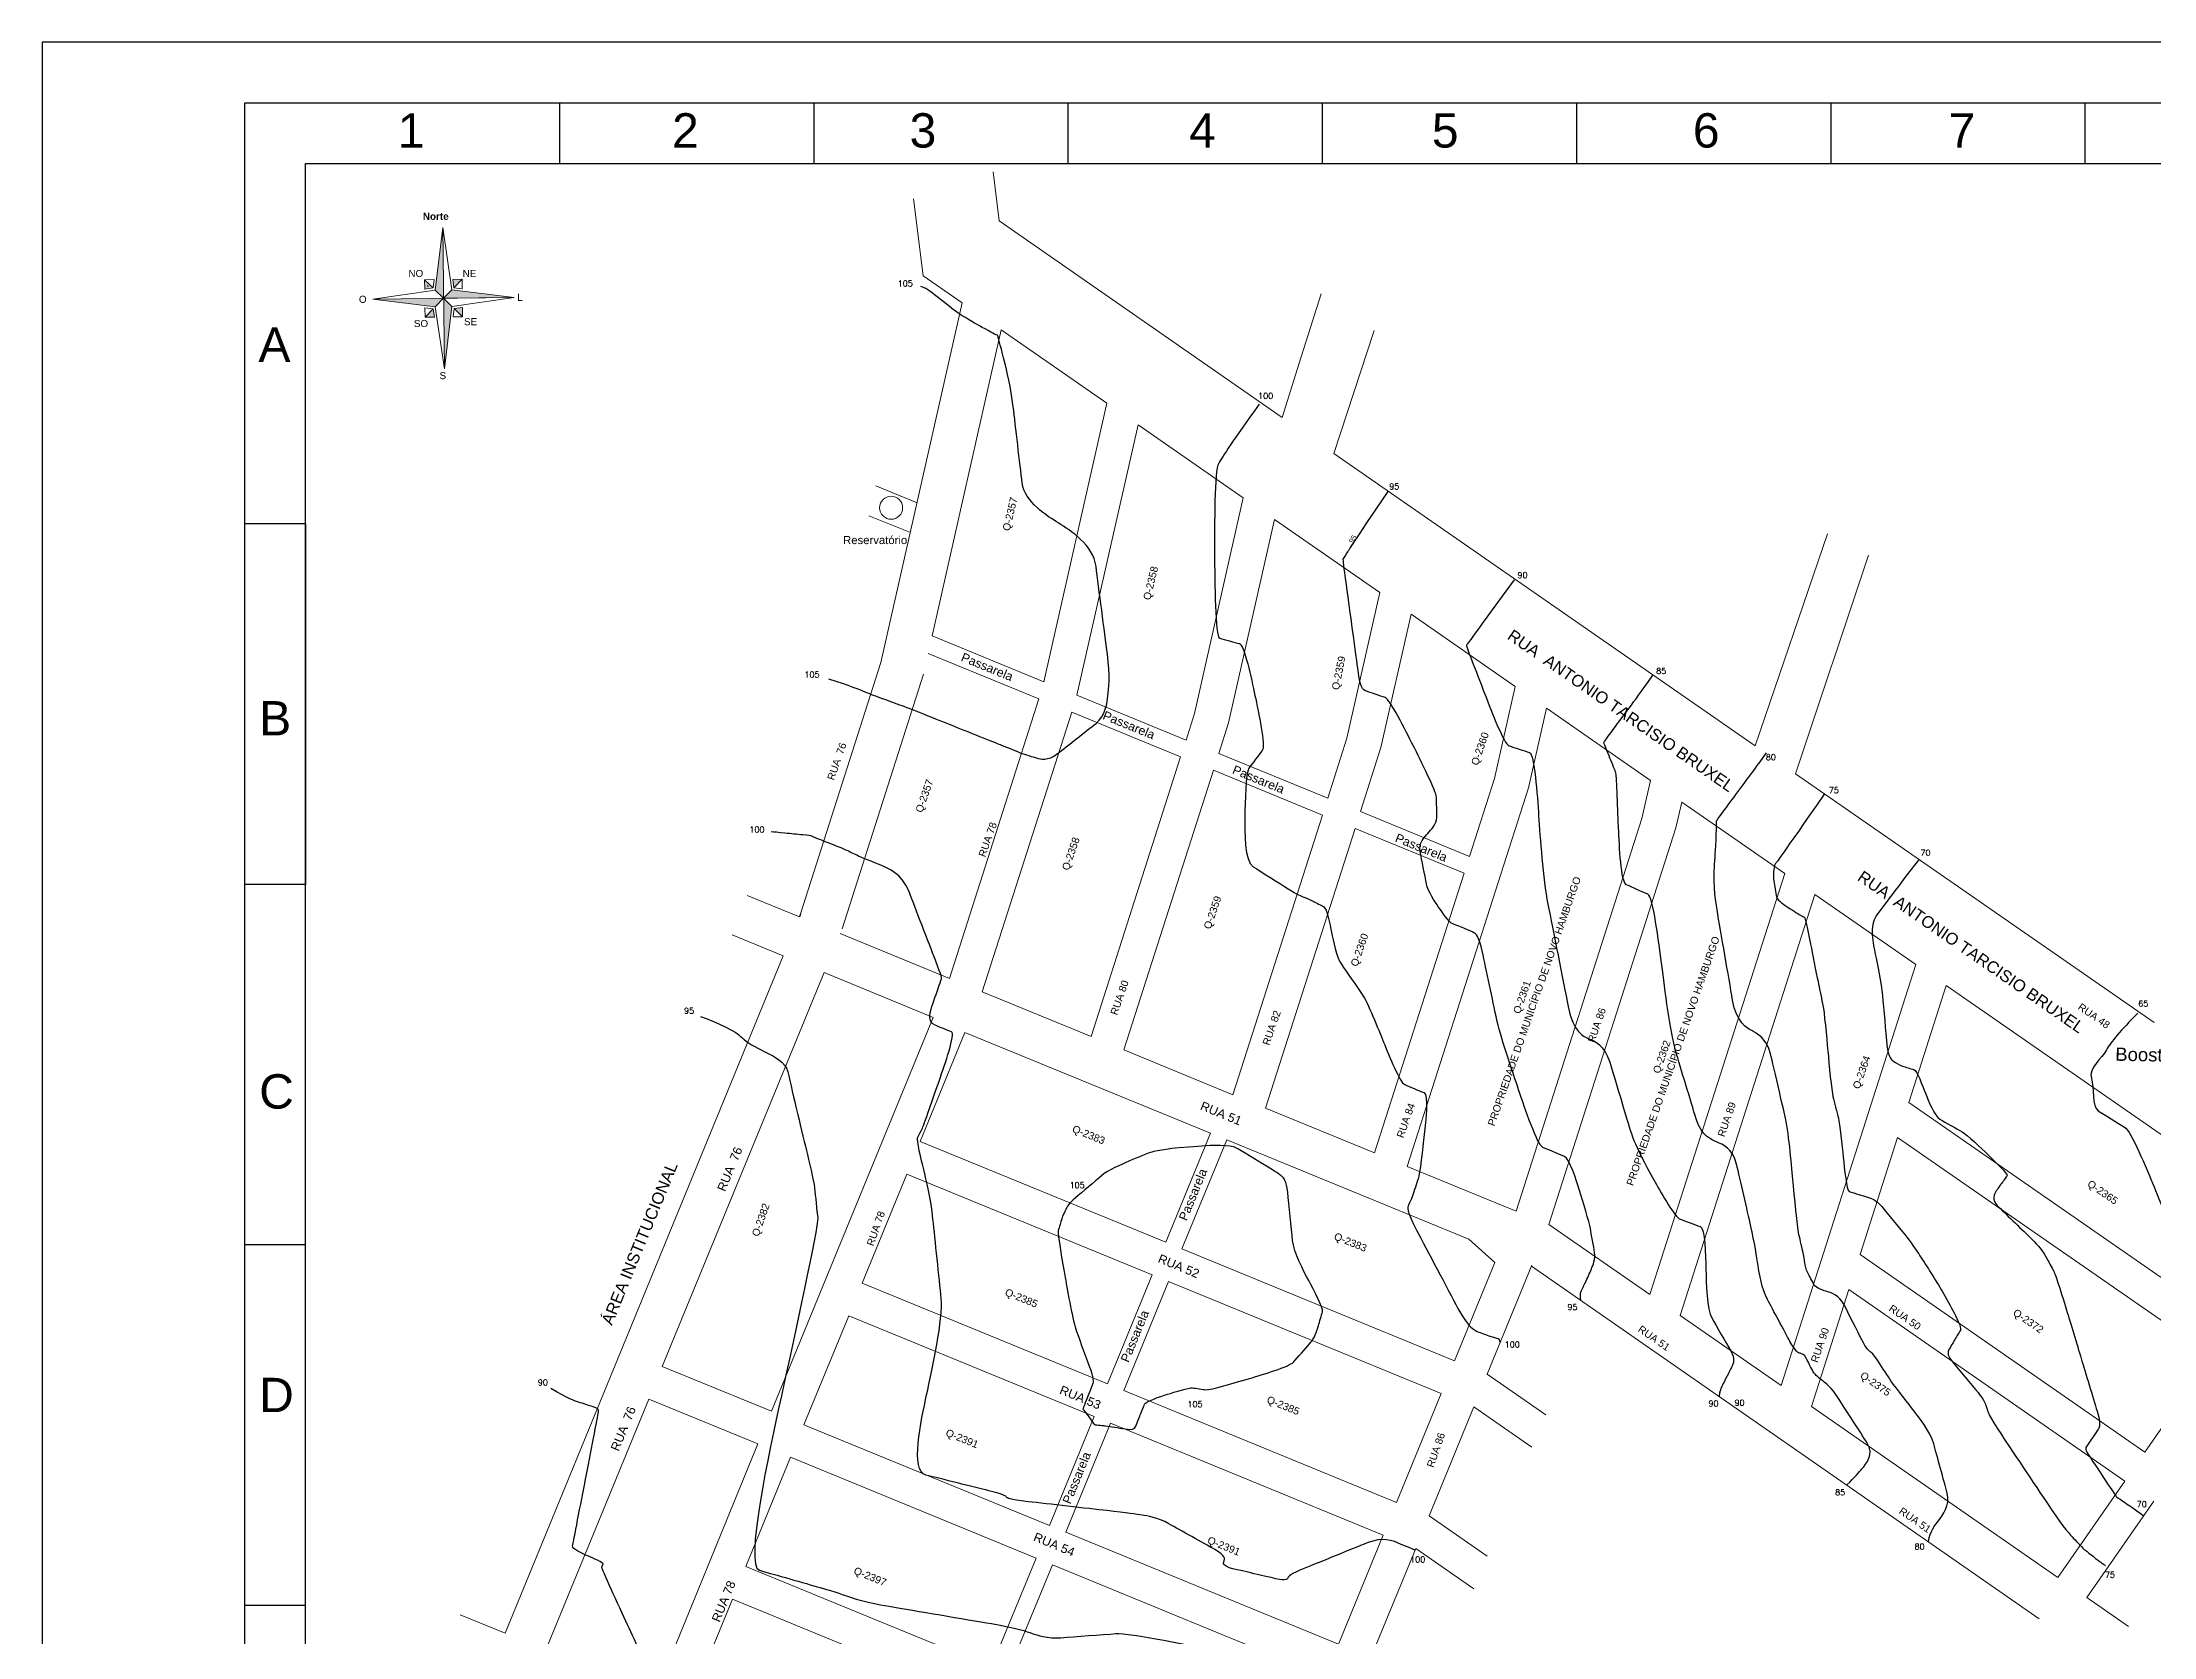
# Model space of a CAD drawing. Header units: millimetres. Extents: x 100 to 940, y 100 to 694.
# Drawn here: x 100 to 621, y 300 to 694 of the extents above; entities that cross this region are included whole.
import ezdxf

# ---------------------------------------------------------------- set-up
doc = ezdxf.new("R2010")
doc.units = ezdxf.units.MM
for name, color, linetype, lineweight in [('Booster', 4, 'Continuous', 9), ('cota_curva', 7, 'Continuous', 9), ('N_QUADRA', 7, 'Continuous', 9), ('NOME-RUAS', 7, 'Continuous', 5), ('QUADRAS', 7, 'Continuous', 5), ('rosa dos ventos', 7, 'Continuous', 18)]:
    doc.layers.add(name, color=color, linetype=linetype, lineweight=lineweight)
doc.layers.add('Curvas_Mestras', color=32, linetype='Continuous')
doc.styles.add('1mm', font='romans.shx', dxfattribs={"height": 1})
doc.styles.add('Annotative', font='Arial.ttf')
doc.styles.add('Notes', font='Arial.ttf', dxfattribs={"height": 3})
doc.styles.add('REGUA60', font='CITYB___.TTF', dxfattribs={"width": 1.4})
doc.styles.get("Standard").update_dxf_attribs({"font": 'Arial.ttf'})

# ---------------------------------------------------------------- blocks, each defined once
blk = doc.blocks.new('ROSADOSVENTOS')
at = {"layer": 'rosa dos ventos'}
h = blk.add_hatch(color=256, dxfattribs=at)
h.paths.add_polyline_path([(3.349, 0.392), (3, 0.035), (6, 0.069)])
h.paths.add_polyline_path([(2.642, 0.384), (3, 0.035), (2.965, 3.034)])
h.paths.add_polyline_path([(0, 0), (2.65, -0.323), (3, 0.035)])
h.paths.add_polyline_path([(3.034, -2.965), (3.357, -0.315), (3, 0.035)])
h.paths.add_polyline_path([(3.805, -0.752), (3.8, -0.352), (3.447, -0.403)], flags=17)
h.paths.add_polyline_path([(3.386, 0.835), (3.437, 0.482), (3.787, 0.84)], flags=17)
h.paths.add_polyline_path([(2.195, 0.821), (2.199, 0.421), (2.552, 0.472)], flags=17)
h.paths.add_polyline_path([(2.562, -0.413), (2.213, -0.771), (2.614, -0.766)], flags=17)
for p, q in [((2.965, 3.034), (2.642, 0.384)), ((3.349, 0.392), (2.965, 3.034)), ((3.034, -2.965), (2.965, 3.034)), ((2.642, 0.384), (0, 0)), ((6, 0.069), (0, 0)), ((0, 0), (2.65, -0.323)), ((2.195, 0.821), (2.595, 0.826)), ((2.195, 0.821), (2.199, 0.421)), ((2.195, 0.821), (2.552, 0.472)), ((2.552, 0.472), (2.199, 0.421)), ((2.595, 0.826), (2.552, 0.472)), ((2.642, 0.384), (3, 0.035)), ((2.65, -0.323), (3, 0.035)), ((3, 0.035), (3.349, 0.392)), ((3, 0.035), (3.357, -0.315)), ((3, 0.035), (3.034, -2.965)), ((6, 0.069), (3.349, 0.392)), ((3.357, -0.315), (6, 0.069)), ((3.787, 0.84), (3.386, 0.835)), ((3.437, 0.482), (3.386, 0.835)), ((3.437, 0.482), (3.787, 0.84)), ((3.791, 0.439), (3.437, 0.482)), ((3.507, 0.704), (3.508, 0.676)), ((3.526, 0.704), (3.507, 0.704)), ((3.532, 0.722), (3.509, 0.722)), ((3.525, 0.73), (3.526, 0.704)), ((3.787, 0.84), (3.791, 0.439)), ((2.213, -0.771), (2.208, -0.37)), ((2.208, -0.37), (2.562, -0.413)), ((2.213, -0.771), (2.562, -0.413)), ((2.213, -0.771), (2.614, -0.766)), ((2.562, -0.413), (2.614, -0.766)), ((2.65, -0.323), (3.034, -2.965)), ((3.034, -2.965), (3.357, -0.315)), ((3.404, -0.757), (3.447, -0.403)), ((3.805, -0.752), (3.404, -0.757)), ((3.447, -0.403), (3.8, -0.352)), ((3.447, -0.403), (3.805, -0.752)), ((3.805, -0.752), (3.8, -0.352))]:
    blk.add_line(p, q, dxfattribs=at)
at = {"layer": 'rosa dos ventos', "color": 7, "char_height": 0.3, "width": 7.316, "attachment_point": 1, "rotation": 270, "style": 'REGUA60'}
for s, insert in [('\\fArial|b0|i0|c0|p34;O', (3.105, 3.627)), ('\\fArial|b0|i0|c0|p34;SO', (2.078, 1.295)), ('\\fArial|b0|i0|c0|p34;NO', (4.203, 1.525)), ('\\fArial|b0|i0|c0|p34;S', (-0.134, 0.205)), ('\\fArial|b0|i0|c0|p34;SE', (2.155, -0.833)), ('\\fArial|b0|i0|c0|p34;NE', (4.203, -0.776)), ('\\fArial|b0|i0|c0|p34;L', (3.189, -3.095))]:
    blk.add_mtext(s, dxfattribs=dict(at, insert=insert))
at = {"layer": 'rosa dos ventos', "insert": (6.628, 0.913), "char_height": 0.3, "width": 7.316, "attachment_point": 1, "rotation": 270, "style": 'REGUA60'}
blk.add_mtext('\\fArial|b1|i0|c0|p34;Norte', dxfattribs=at)

msp = doc.modelspace()

# ---------------------------------------------------------------- linework, layer by layer
for p, q in [((227.78, 664), (227.78, 679)), ((290.56, 664), (290.56, 679)), ((353.33, 664), (353.33, 679)), ((416.11, 664), (416.11, 679)), ((478.89, 664), (478.89, 679)), ((541.67, 664), (541.67, 679)), ((604.44, 664), (604.44, 679)), ((165, 575), (150, 575)), ((165, 575), (165, 486)), ((165, 486), (150, 486)), ((165, 397), (150, 397)), ((165, 308), (150, 308))]:
    msp.add_line(p, q)
for points in [[(100, 100), (940, 100), (940, 693.94), (100, 693.94)], [(150, 679), (925, 679), (925, 115), (150, 115)], [(165, 664), (730, 664), (730, 130), (165, 130)]]:
    msp.add_lwpolyline(points, close=True)
at = {"layer": 'Booster'}
msp.add_circle((309.6, 579), 2.84, dxfattribs=at)
at = {"layer": 'Curvas_Mestras'}
msp.add_line((287.24, 478.78), (286.93, 478.02), dxfattribs=at)
for points, knots in [([(294.14, 536.78), (299.2, 535.18), (301.94, 534.05), (304.68, 532.92), (305.37, 532.66), (306.07, 532.4), (306.76, 532.15), (309.15, 531.29), (311.54, 530.42), (313.92, 529.56), (321.04, 526.71), (328.17, 523.87), (335.29, 521.02), (337.76, 520.03), (340.24, 519.03), (342.72, 518.04), (344.58, 517.5), (346.43, 516.96), (348.29, 516.42), (353.05, 520.16), (357.81, 523.9), (362.57, 527.64), (362.94, 530.92), (363.32, 534.2), (363.69, 537.47), (362.28, 548.28), (360.88, 559.1), (359.48, 569.91), (353.82, 573.41), (348.16, 576.92), (342.5, 580.42), (341.4, 589.83), (340.29, 599.24), (339.19, 608.65), (338.11, 612.97), (337.04, 617.28), (335.96, 621.6), (335.69, 621.67), (335.41, 621.75), (335.14, 621.83), (332.25, 623.46), (329.37, 625.09), (326.48, 626.72), (323.78, 628.85), (321.08, 630.97), (318.37, 633.1), (318.15, 633.17), (317.94, 633.23), (317.76, 633.29), (316.93, 633.66)], [0, 0, 0, 0, 1, 1, 2, 2, 3, 3, 4, 4, 5, 5, 6, 6, 7, 7, 8, 8, 9, 9, 10, 10, 11, 11, 12, 12, 13, 13, 14, 14, 15, 15, 16, 16, 17, 17, 18, 18, 19, 19, 20, 20, 21, 21, 22, 22, 23, 23, 23.850889, 23.850889, 23.850889, 23.850889]), ([(400.49, 604.62), (393.78, 595.36), (391.58, 591.8), (389.37, 588.24), (389.43, 574.53), (389.49, 560.83), (389.55, 547.13), (391.96, 546.46), (394.38, 545.79), (396.79, 545.12), (398.55, 536.82), (400.31, 528.52), (402.07, 520.22), (400.41, 518), (398.75, 515.79), (397.08, 513.57), (396.99, 506.3), (396.9, 499.03), (396.8, 491.76), (401.15, 489.02), (405.49, 486.27), (409.83, 483.53), (410.93, 483.09), (412.03, 482.66), (413.13, 482.22), (414.46, 481.52), (415.79, 480.82), (417.13, 480.12), (417.92, 476.13), (418.72, 472.13), (419.51, 468.14), (422.07, 464.42), (424.63, 460.69), (427.19, 456.97), (429.86, 450.34), (432.53, 443.71), (435.21, 437.08), (437.58, 436.09), (439.95, 435.11), (442.32, 434.12), (441.58, 427.55), (440.84, 420.97), (440.1, 414.4), (439.38, 412.3), (438.67, 410.2), (437.95, 408.1), (437.55, 407.24), (437.14, 406.38), (436.74, 405.52), (441.86, 395.84), (446.99, 386.16), (452.12, 376.48), (453.82, 375.83), (455.52, 375.17), (457.22, 374.52), (458.11, 374.26), (459, 374), (459.63, 373.83), (459.8, 373.42), (459.97, 372.88)], [0, 0, 0, 0, 1, 1, 2, 2, 3, 3, 4, 4, 5, 5, 6, 6, 7, 7, 8, 8, 9, 9, 10, 10, 11, 11, 12, 12, 13, 13, 14, 14, 15, 15, 16, 16, 17, 17, 18, 18, 19, 19, 20, 20, 21, 21, 22, 22, 23, 23, 24, 24, 25, 25, 26, 26, 27, 27, 28, 28, 28.396605, 28.396605, 28.396605, 28.396605]), ([(479.88, 383.35), (479.76, 384.3), (479.72, 385.06), (480.16, 385.95), (480.79, 387.23), (481.42, 388.5), (482.13, 390.21), (482.85, 391.93), (483.56, 393.64), (483.03, 396.62), (482.5, 399.6), (481.97, 402.58), (480.36, 407.81), (478.75, 413.04), (477.15, 418.28), (474.48, 419.4), (471.82, 420.52), (469.16, 421.64), (466.07, 430.74), (462.98, 439.84), (459.9, 448.94), (458.18, 457.09), (456.46, 465.24), (454.75, 473.39), (453.87, 473.85), (453, 474.3), (452.13, 474.76), (450.54, 475.4), (448.94, 476.03), (447.35, 476.66), (445.62, 479.17), (443.89, 481.68), (442.17, 484.2), (441.37, 488.17), (440.58, 492.14), (439.79, 496.12), (441.32, 497.79), (442.85, 499.45), (444.37, 501.12), (444.32, 503.71), (444.26, 506.29), (444.21, 508.87), (440.39, 516.48), (436.57, 524.1), (432.75, 531.71), (430.34, 532.55), (427.92, 533.39), (425.51, 534.22), (425.29, 535.82), (424.06, 544.89), (422.62, 555.55), (421.39, 564.62), (421.18, 566.22), (421.3, 566.41), (421.98, 567.51), (422.78, 568.81), (423.46, 569.91), (432.32, 583.02)], [38.603878, 38.603878, 38.603878, 38.603878, 39, 39, 40, 40, 41, 41, 42, 42, 43, 43, 44, 44, 45, 45, 46, 46, 47, 47, 48, 48, 49, 49, 50, 50, 51, 51, 52, 52, 53, 53, 54, 54, 55, 55, 56, 56, 57, 57, 58, 58, 59, 59, 60, 60, 61, 61, 62, 62, 63, 63, 64, 64, 65, 65, 66, 66, 66, 66]), ([(463.44, 561.23), (451.8, 545.28), (451.68, 545.12), (451.56, 544.96), (454.69, 536.84), (457.82, 528.72), (460.94, 520.6), (463.44, 519.8), (465.94, 519.01), (468.45, 518.22), (469.13, 507.98), (469.81, 497.74), (470.5, 487.5), (473, 474.84), (475.5, 462.18), (478.01, 449.52), (480.59, 448.45), (483.18, 447.38), (485.76, 446.31), (488.3, 437.91), (490.83, 429.52), (493.37, 421.12), (496.62, 415.35), (499.88, 409.58), (503.14, 403.81), (505.61, 402.91), (508.08, 402.01), (510.55, 401.12), (510.7, 394.41), (510.86, 387.7), (511.01, 381), (513.37, 376.94), (515.73, 372.89), (518.1, 368.84), (517.5, 367.63), (516.9, 366.42), (516.3, 365.21), (515.59, 363.84), (514.88, 362.47), (514.38, 361.5), (514.2, 360.66), (514.03, 359.65)], [0, 0, 0, 0, 1, 1, 2, 2, 3, 3, 4, 4, 5, 5, 6, 6, 7, 7, 8, 8, 9, 9, 10, 10, 11, 11, 12, 12, 13, 13, 14, 14, 15, 15, 16, 16, 17, 17, 18, 18, 19, 19, 19.419883, 19.419883, 19.419883, 19.419883]), ([(545.58, 337.77), (547.53, 339.65), (548.63, 340.95), (550.33, 342.94), (552.38, 345.34), (548.83, 350.85), (545.27, 356.36), (541.72, 361.86), (540.36, 362.86), (539.01, 363.86), (537.66, 364.86), (536.81, 366.55), (535.95, 368.23), (535.1, 369.92), (534.37, 370.14), (533.63, 370.37), (532.9, 370.59), (530.12, 375.77), (527.34, 380.96), (524.56, 386.14), (523.96, 390), (523.35, 393.86), (522.74, 397.73), (520.98, 405.42), (519.22, 413.12), (517.46, 420.81), (514.84, 421.86), (512.21, 422.91), (509.59, 423.96), (507.07, 432.34), (504.55, 440.72), (502.04, 449.1), (500.59, 460.41), (499.15, 471.72), (497.71, 483.02), (495.07, 484.19), (492.43, 485.36), (489.79, 486.53), (489.4, 495.47), (489.01, 504.42), (488.62, 513.36), (488.47, 513.75), (487.59, 515.93), (486.55, 518.5), (485.67, 520.68), (485.52, 521.07), (486, 521.72), (488.72, 525.39), (491.92, 529.7), (494.64, 533.37), (497.68, 537.64)], [43.347007, 43.347007, 43.347007, 43.347007, 44, 44, 45, 45, 46, 46, 47, 47, 48, 48, 49, 49, 50, 50, 51, 51, 52, 52, 53, 53, 54, 54, 55, 55, 56, 56, 57, 57, 58, 58, 59, 59, 60, 60, 61, 61, 62, 62, 63, 63, 64, 64, 65, 65, 66, 66, 67, 68, 68, 68, 68]), ([(565.73, 323.79), (566.06, 326.21), (567.4, 327.92), (569.17, 330.16), (571.18, 332.71), (569.51, 338.77), (567.85, 344.83), (566.18, 350.89), (563.1, 354.82), (560.01, 358.74), (556.93, 362.67), (555.35, 365.11), (553.77, 367.56), (552.19, 370.01), (551.58, 370.45), (550.98, 370.9), (550.38, 371.34), (548.15, 375.75), (545.92, 380.15), (543.69, 384.56), (541.78, 385.14), (539.86, 385.72), (537.94, 386.31), (537.12, 387.84), (536.3, 389.37), (535.48, 390.91), (535.3, 392.05), (535.12, 393.19), (534.94, 394.33), (534.42, 396.61), (533.9, 398.89), (533.38, 401.16), (532.63, 409.18), (531.88, 417.2), (531.14, 425.22), (529.37, 432.81), (527.6, 440.39), (525.83, 447.97), (523.33, 449.27), (520.82, 450.58), (518.31, 451.89), (516.39, 463.05), (514.47, 474.2), (512.55, 485.36), (512.79, 489.14), (513.04, 492.92), (513.28, 496.7), (513.29, 496.95), (513.32, 498.38), (513.36, 500.07), (513.39, 501.5), (513.4, 501.75), (513.8, 502.29), (516.08, 505.37), (518.76, 508.99), (521.05, 512.07), (525.73, 518.47)], [7.240181, 7.240181, 7.240181, 7.240181, 8, 8, 9, 9, 10, 10, 11, 11, 12, 12, 13, 13, 14, 14, 15, 15, 16, 16, 17, 17, 18, 18, 19, 19, 20, 20, 21, 21, 22, 22, 23, 23, 24, 24, 25, 25, 26, 26, 27, 27, 28, 28, 29, 29, 30, 30, 31, 31, 32, 32, 33, 33, 34, 35, 35, 35, 35]), ([(539.97, 508.25), (529.15, 492.74), (528.37, 491.68), (527.58, 490.62), (527.52, 489.65), (527.46, 488.68), (527.4, 487.7), (527.72, 485.81), (528.05, 483.92), (528.37, 482.03), (530.26, 480.84), (532.14, 479.65), (534.02, 478.45), (534.45, 478.23), (534.87, 478.01), (535.3, 477.79), (536.3, 472.76), (537.3, 467.73), (538.3, 462.69), (538.85, 460.06), (539.39, 457.43), (539.94, 454.79), (540.56, 448.19), (541.17, 441.58), (541.79, 434.98), (542.46, 432.31), (543.14, 429.64), (543.81, 426.97), (544.38, 421.44), (544.95, 415.92), (545.52, 410.39), (546.72, 410.03), (547.91, 409.66), (549.11, 409.3), (550.32, 408.93), (551.52, 408.56), (552.73, 408.19), (555.59, 404.73), (558.45, 401.27), (561.31, 397.81), (562.64, 395.78), (563.97, 393.76), (565.29, 391.73), (566.7, 389.48), (568.1, 387.23), (569.51, 384.97), (570.99, 382.19), (572.48, 379.4), (573.97, 376.61), (573.22, 375.31), (572.46, 374.01), (571.71, 372.72), (571.15, 371.82), (570.59, 370.93), (570.03, 370.03), (573.2, 366.24), (576.38, 362.44), (579.56, 358.64), (579.92, 357.35), (580.27, 356.06), (580.63, 354.77), (586.79, 345.55), (592.96, 336.33), (599.12, 327.11), (600.74, 325.4), (602.37, 323.69), (603.99, 321.98), (604.18, 321.84), (605.25, 320.99), (606.52, 319.99), (607.59, 319.14), (607.78, 318.99), (607.86, 318.93), (608.32, 318.6), (608.87, 318.21), (609.33, 317.88), (609.41, 317.82)], [0, 0, 0, 0, 1, 1, 2, 2, 3, 3, 4, 4, 5, 5, 6, 6, 7, 7, 8, 8, 9, 9, 10, 10, 11, 11, 12, 12, 13, 13, 14, 14, 15, 15, 16, 16, 17, 17, 18, 18, 19, 19, 20, 20, 21, 21, 22, 22, 23, 23, 24, 24, 25, 25, 26, 26, 27, 27, 28, 28, 29, 29, 30, 30, 31, 31, 32, 32, 33, 33, 34, 34, 35, 35, 36, 36, 37, 38, 38, 38, 38]), ([(438.99, 321.77), (438.91, 321.72), (438.85, 321.69), (438.8, 321.71), (438.73, 321.74), (438.66, 321.77), (436.09, 322.84), (433.52, 323.91), (430.95, 324.98), (423.28, 321.88), (415.6, 318.77), (407.93, 315.66), (407.69, 315.1), (407.46, 314.53), (407.22, 313.97), (401.9, 315.21), (396.58, 316.45), (391.27, 317.69), (391.61, 318.54), (391.96, 319.39), (392.3, 320.24), (386.66, 323.4), (381.01, 326.56), (375.36, 329.72), (372.83, 330.1), (370.3, 330.48), (367.77, 330.85), (358.03, 331.95), (348.29, 333.05), (338.55, 334.14), (338.25, 334.54), (337.95, 334.94), (337.65, 335.34), (329.85, 337.27), (322.04, 339.21), (314.24, 341.14), (316.99, 353.72), (319.74, 366.29), (322.49, 378.87), (321.46, 388.68), (320.44, 398.48), (319.42, 408.29), (318.23, 413.17), (317.04, 418.04), (315.85, 422.92), (316.41, 424.02), (316.97, 425.11), (317.53, 426.21), (320.19, 433.87), (322.85, 441.53), (325.52, 449.19), (323.5, 450), (321.49, 450.82), (319.47, 451.63), (319.3, 452.36), (319.13, 453.09), (318.96, 453.82), (319.93, 456.65), (320.91, 459.47), (321.88, 462.3), (321.98, 462.54), (322.08, 462.78), (322.18, 463.03), (318.88, 471.57), (315.58, 480.12), (312.28, 488.66), (308.82, 490.05), (305.36, 491.43), (301.9, 492.81), (300.3, 493.59), (298.71, 494.36), (297.11, 495.14), (295.95, 495.56), (294.79, 495.97), (293.63, 496.39), (293.43, 496.48), (292.3, 496.94), (290.97, 497.49), (289.84, 497.96), (289.64, 498.04), (289.16, 498.09), (286.43, 498.36), (283.22, 498.68), (280.49, 498.95), (280.01, 498.99)], [41.68299, 41.68299, 41.68299, 41.68299, 42, 42, 43, 43, 44, 44, 45, 45, 46, 46, 47, 47, 48, 48, 49, 49, 50, 50, 51, 51, 52, 52, 53, 53, 54, 54, 55, 55, 56, 56, 57, 57, 58, 58, 59, 59, 60, 60, 61, 61, 62, 62, 63, 63, 64, 64, 65, 65, 66, 66, 67, 67, 68, 68, 69, 69, 70, 70, 71, 71, 72, 72, 73, 73, 74, 74, 75, 75, 76, 76, 77, 77, 78, 78, 79, 79, 80, 80, 81, 81, 82, 83, 83, 83, 83]), ([(563.24, 492.01), (558.04, 485.32), (554.56, 480.63), (551.08, 475.93), (552.07, 471.16), (553.06, 466.39), (554.05, 461.62), (554.62, 455.5), (555.19, 449.37), (555.76, 443.25), (556.7, 442.62), (557.64, 441.99), (558.58, 441.36), (559.99, 440.93), (561.41, 440.49), (562.82, 440.06), (564.27, 436.31), (565.72, 432.55), (567.17, 428.8), (569.9, 427.25), (572.63, 425.7), (575.36, 424.15), (578.71, 420.91), (582.06, 417.68), (585.41, 414.45), (584.9, 413.75), (584.38, 413.05), (583.86, 412.35), (582.92, 411.01), (581.98, 409.66), (581.04, 408.32), (585.08, 404.39), (589.12, 400.46), (593.17, 396.54), (593.73, 395.63), (594.29, 394.73), (594.85, 393.83), (595.63, 392.38), (596.4, 390.92), (597.18, 389.47), (598.93, 383.73), (600.68, 377.99), (602.44, 372.25), (604.4, 365.73), (606.37, 359.21), (608.34, 352.69), (607.89, 351.97), (607.44, 351.26), (607, 350.54), (606.09, 349.22), (605.18, 347.89), (604.28, 346.57), (604.67, 345.98), (606.88, 342.66), (609.49, 338.74), (611.71, 335.42), (612.1, 334.83), (612.32, 334.68), (613.58, 333.82), (615.07, 332.81), (616.33, 331.96), (618.87, 330.15)], [0, 0, 0, 0, 1, 1, 2, 2, 3, 3, 4, 4, 5, 5, 6, 6, 7, 7, 8, 8, 9, 9, 10, 10, 11, 11, 12, 12, 13, 13, 14, 14, 15, 15, 16, 16, 17, 17, 18, 18, 19, 19, 20, 20, 21, 21, 22, 22, 23, 23, 24, 24, 25, 25, 26, 26, 27, 27, 28, 28, 29, 29, 30, 30, 30, 30]), ([(617.43, 454.26), (613.18, 449.95), (610.7, 447.11), (608.57, 443.15), (605.17, 440.53), (606.69, 435.83), (605.96, 431.14), (609.22, 429.12), (612.49, 427.09), (615.75, 425.07), (619.52, 415.91), (623.28, 406.76), (627.05, 397.61), (627.02, 393.65), (626.99, 389.69), (626.96, 385.73), (625.78, 383.49), (624.61, 381.26), (623.44, 379.02), (623.88, 378.23), (626.36, 373.76), (629.28, 368.5), (631.76, 364.03), (632.2, 363.24), (632.36, 363.12), (633.28, 362.47), (634.35, 361.69), (635.27, 361.03), (638.43, 358.66)], [0, 0, 0, 0, 1, 1, 2, 2, 3, 3, 4, 4, 5, 5, 6, 6, 7, 7, 8, 8, 9, 9, 10, 10, 11, 11, 12, 12, 13, 14, 14, 14, 14]), ([(262.51, 453.41), (270.4, 450.57), (272.35, 448.64), (274.3, 446.72), (277.37, 445.2), (280.44, 443.69), (283.51, 442.18), (284.63, 437.36), (285.76, 432.54), (286.89, 427.71), (288.09, 422.78), (289.29, 417.85), (290.49, 412.93), (290.88, 409.2), (291.27, 405.46), (291.66, 401.73), (285.55, 373.74), (279.43, 345.76), (273.32, 317.77), (280.81, 315.62), (288.31, 313.48), (295.8, 311.34), (298.15, 310.51), (300.49, 309.68), (302.84, 308.85), (315.45, 306.71), (328.05, 304.57), (340.66, 302.42), (343.16, 301.54), (345.66, 300.66), (348.15, 299.78), (354.92, 300.28), (361.69, 300.79), (368.46, 301.29), (384.29, 297.97), (400.13, 294.64), (415.97, 291.32), (416.39, 291.22), (416.82, 291.12), (417.24, 291.02), (418.21, 293.36), (419.18, 295.69), (420.15, 298.03), (420.25, 298.06), (420.34, 298.1), (420.43, 298.14), (420.46, 298.13), (420.49, 298.11), (420.52, 298.1), (422.85, 297.1), (425.18, 296.1), (427.06, 295.3), (427.06, 295.3), (429.84, 294.87)], [0, 0, 0, 0, 1, 1, 2, 2, 3, 3, 4, 4, 5, 5, 6, 6, 7, 7, 8, 8, 9, 9, 10, 10, 11, 11, 12, 12, 13, 13, 14, 14, 15, 15, 16, 16, 17, 17, 18, 18, 19, 19, 20, 20, 21, 21, 22, 22, 23, 23, 24, 24, 25, 25, 25.60944, 25.60944, 25.60944, 25.60944]), ([(356.93, 356.49), (356.93, 356.49), (357.54, 358.03), (358.15, 359.58), (358.76, 361.12), (359.09, 361.96), (359.43, 362.8), (359.76, 363.63), (358, 368.45), (356.25, 373.26), (354.49, 378.07), (353.21, 385.32), (351.93, 392.56), (350.65, 399.81), (351.08, 401.27), (351.51, 402.74), (351.94, 404.2), (352.47, 405.24), (352.99, 406.27), (353.52, 407.3), (356.72, 410.01), (359.92, 412.72), (363.12, 415.44), (366.56, 416.92), (370, 418.4), (373.44, 419.89), (375.42, 420.22), (377.4, 420.56), (379.38, 420.89), (383.99, 421.23), (388.6, 421.57), (393.21, 421.91), (397.17, 419.53), (401.12, 417.14), (405.08, 414.76), (405.79, 414.16), (406.49, 413.55), (407.2, 412.95), (407.81, 407.01), (408.41, 401.06), (409.02, 395.12), (411.46, 390.52), (413.91, 385.92), (416.35, 381.32), (415.86, 379.64), (415.37, 377.96), (414.87, 376.28), (414.54, 375.42), (414.21, 374.55), (413.88, 373.68), (411.89, 371.44), (409.91, 369.19), (407.92, 366.94), (401.34, 365), (394.76, 363.05), (388.18, 361.11), (386.52, 361.35), (384.85, 361.59), (383.19, 361.83), (379.6, 360.69), (376.02, 359.55), (372.44, 358.41), (371.86, 356.94), (371.28, 355.48), (370.7, 354.01), (370.34, 353.1), (369.98, 352.18), (369.61, 351.26), (367.24, 351.62), (364.88, 351.97), (362.51, 352.32), (362.37, 352.34), (361.62, 352.42), (360.74, 352.52), (359.98, 352.6), (359.85, 352.62), (359.7, 352.81), (358.88, 353.91), (357.9, 355.2), (357.08, 356.3), (356.93, 356.49), (356.93, 356.49), (356.93, 356.49), (356.93, 356.49)], [0, 0, 0, 0, 0.5, 1, 1, 2, 2, 3, 3, 4, 4, 5, 5, 6, 6, 7, 7, 8, 8, 9, 9, 10, 10, 11, 11, 12, 12, 13, 13, 14, 14, 15, 15, 16, 16, 17, 17, 18, 18, 19, 19, 20, 20, 21, 21, 22, 22, 23, 23, 24, 24, 25, 25, 26, 26, 27, 27, 28, 28, 29, 29, 30, 30, 31, 31, 32, 32, 33, 33, 34, 34, 35, 35, 36, 36, 37, 37, 38, 38, 39, 39, 39, 39, 39, 39, 39]), ([(250.95, 289.05), (249.97, 291.46), (246.43, 299.11), (242.37, 307.87), (238.04, 317.22), (238.22, 317.66), (238.39, 318.1), (238.57, 318.54), (235.98, 319.65), (233.39, 320.76), (230.8, 321.87), (231.13, 323.61), (233.03, 333.43), (235.27, 344.98), (237.17, 354.81), (237.51, 356.54), (237.12, 356.66), (234.9, 357.38), (232.3, 358.22), (230.08, 358.93), (225.61, 361.52)], [55.126766, 55.126766, 55.126766, 55.126766, 56, 56, 57, 57, 58, 58, 59, 59, 60, 60, 61, 61, 62, 62, 63, 63, 64, 65, 65, 65, 65])]:
    msp.add_open_spline(points, degree=3, knots=knots, dxfattribs=at)
at = {"layer": 'QUADRAS'}
for p, q in [((334.8, 661.92), (336.31, 649.85)), ((315.14, 655.24), (317.52, 636.27)), ((336.31, 649.85), (406.13, 601.28)), ((317.52, 636.27), (327.15, 629.59)), ((317.52, 636.27), (327.15, 629.59)), ((415.79, 631.85), (410.38, 614.73)), ((327.15, 629.59), (307.09, 540.8)), ((336.79, 622.9), (319.72, 547.35)), ((336.79, 622.9), (362.84, 604.84)), ((418.9, 592.41), (428.87, 622.8)), ((410.38, 614.73), (406.13, 601.28)), ((362.84, 604.84), (347.3, 536.06)), ((370.55, 599.49), (355.46, 532.71)), ((370.55, 599.49), (396.54, 581.45)), ((418.9, 592.41), (522.93, 520.25)), ((305.8, 584.44), (316, 580.23)), ((396.54, 581.45), (384.52, 528.22)), ((304.13, 577.03), (314.34, 572.87)), ((404.26, 576.1), (392.92, 525.93)), ((404.26, 576.1), (430.27, 558.06)), ((540.75, 572.56), (522.93, 520.25)), ((532.88, 513.35), (550.89, 567.27)), ((430.27, 558.06), (422.14, 522.1)), ((437.98, 552.71), (430.54, 519.81)), ((437.98, 552.71), (463.68, 534.88)), ((318.75, 543.05), (346.1, 531.85)), ((319.72, 547.35), (347.3, 536.06)), ((307.09, 540.8), (287.24, 478.78)), ((317.6, 537.94), (297.47, 475.05)), ((346.1, 531.85), (324, 462.8)), ((355.46, 532.71), (382.41, 521.65)), ((463.68, 534.88), (458.55, 512.18)), ((354.17, 528.54), (332.07, 459.49)), ((354.17, 528.54), (381.08, 517.49)), ((384.52, 528.22), (382.41, 521.65)), ((471.39, 529.53), (466.95, 509.89)), ((471.39, 529.53), (497.09, 511.7)), ((392.92, 525.93), (390.49, 518.33)), ((422.14, 522.1), (417.4, 507.29)), ((381.08, 517.49), (358.99, 448.44)), ((390.49, 518.33), (417.4, 507.29)), ((430.54, 519.81), (425.47, 503.97)), ((389.16, 514.18), (367.06, 445.13)), ((389.16, 514.18), (416.07, 503.13)), ((458.55, 512.18), (452.39, 492.92)), ((497.09, 511.7), (494.96, 502.26)), ((532.88, 513.35), (621.43, 451.92)), ((466.95, 509.89), (437.04, 416.4)), ((504.8, 506.35), (503.36, 499.97)), ((504.8, 506.35), (530.21, 488.73)), ((416.07, 503.13), (393.98, 434.08)), ((425.47, 503.97), (452.39, 492.92)), ((494.96, 502.26), (463.95, 405.35)), ((424.14, 499.82), (402.05, 430.76)), ((424.14, 499.82), (451.06, 488.77)), ((503.36, 499.97), (472.02, 402.03)), ((451.06, 488.77), (428.96, 419.72)), ((530.21, 488.73), (496.94, 384.75)), ((274.09, 483.29), (286.93, 478.02)), ((537.69, 483.54), (504.41, 379.56)), ((537.69, 483.54), (562.6, 466.26)), ((287.24, 478.78), (286.93, 478.02)), ((270.33, 473.54), (282.96, 468.35)), ((296.99, 473.89), (324, 462.8)), ((282.96, 468.35), (214.32, 301.12)), ((293.02, 464.22), (253.1, 366.97)), ((293.02, 464.22), (319.95, 453.17)), ((562.6, 466.26), (529.33, 362.28)), ((332.07, 459.49), (358.99, 448.44)), ((570.08, 461.07), (560.84, 432.19)), ((570.08, 461.07), (657.17, 400.65)), ((319.95, 453.17), (280.02, 355.92)), ((327.83, 449.47), (316.78, 422.55)), ((327.83, 449.47), (388.44, 424.6)), ((367.06, 445.13), (393.98, 434.08)), ((402.05, 430.76), (428.96, 419.72)), ((560.84, 432.19), (640.64, 376.83)), ((316.78, 422.55), (377.39, 397.67)), ((392.46, 422.94), (381.41, 396.02)), ((392.46, 422.94), (452.21, 398.42)), ((558.06, 423.52), (548.82, 394.64)), ((558.06, 423.52), (635.68, 369.68)), ((313.48, 414.5), (302.43, 387.58)), ((313.48, 414.5), (374.08, 389.63)), ((437.04, 416.4), (463.95, 405.35)), ((472.02, 402.03), (496.94, 384.75)), ((452.21, 398.42), (458.69, 392.67)), ((381.41, 396.02), (448.72, 368.39)), ((458.69, 392.67), (448.72, 368.39)), ((467.82, 392.01), (456.77, 365.09)), ((467.73, 391.78), (593.06, 304.7)), ((548.82, 394.64), (619.15, 345.85)), ((302.43, 387.58), (363.03, 362.71)), ((374.08, 389.63), (363.03, 362.71)), ((378.11, 387.97), (367.06, 361.05)), ((378.11, 387.97), (445.42, 360.34)), ((546.05, 385.97), (536.81, 357.09)), ((546.05, 385.97), (614.19, 338.7)), ((299.12, 379.53), (288.07, 352.61)), ((299.12, 379.53), (359.73, 354.66)), ((504.41, 379.56), (529.33, 362.28)), ((253.1, 366.97), (280.02, 355.92)), ((456.77, 365.09), (471.22, 355.06)), ((635.68, 369.68), (619.15, 345.85)), ((635.68, 369.68), (619.15, 345.85)), ((367.06, 361.05), (434.37, 333.42)), ((445.42, 360.34), (434.37, 333.42)), ((249.8, 358.92), (224.38, 296.99)), ((249.8, 358.92), (276.72, 347.87)), ((359.73, 354.66), (348.68, 327.74)), ((453.47, 357.04), (442.41, 330.12)), ((453.47, 357.04), (467.79, 347.1)), ((536.81, 357.09), (597.66, 314.87)), ((288.07, 352.61), (348.68, 327.74)), ((363.75, 353), (352.7, 326.08)), ((363.75, 353), (431.06, 325.37)), ((276.72, 347.87), (251.3, 285.94)), ((284.77, 344.56), (273.7, 317.6)), ((284.77, 344.56), (345.37, 319.69)), ((614.19, 338.7), (597.66, 314.87)), ((614.19, 338.7), (597.66, 314.87)), ((621.34, 333.74), (604.81, 309.92)), ((442.41, 330.12), (456.74, 320.18)), ((352.7, 326.08), (420.01, 298.45)), ((431.06, 325.37), (420.01, 298.45)), ((345.37, 319.69), (334.3, 292.73)), ((349.4, 318.04), (338.33, 291.07)), ((349.4, 318.04), (416.71, 290.4)), ((439.11, 322.07), (428.06, 295.15)), ((439.11, 322.07), (453.43, 312.13)), ((273.7, 317.6), (334.3, 292.73)), ((270.4, 309.55), (259.35, 282.63)), ((270.4, 309.55), (331, 284.68)), ((604.81, 309.92), (615.1, 302.78)), ((203.17, 305.69), (214.32, 301.12))]:
    msp.add_line(p, q, dxfattribs=at)
at = {"layer": 'QUADRAS', "color": 7}
msp.add_line((388.44, 424.6), (377.39, 397.67), dxfattribs=at)

# ---------------------------------------------------------------- block references
at = {"layer": 'NOME-RUAS', "xscale": 5.817052438919199, "yscale": 5.817052438919199, "zscale": 5.81705243846641, "rotation": 90}
msp.add_blockref('ROSADOSVENTOS', (199.29, 613.28), dxfattribs=at)

# ---------------------------------------------------------------- texts
at = {"style": 'Notes'}
for s, p in [('1', (187.8, 667.93)), ('2', (255.51, 667.93)), ('3', (314.16, 667.93)), ('4', (383.17, 667.93)), ('5', (443.11, 667.93)), ('6', (507.55, 667.93)), ('7', (570.69, 667.93)), ('A', (153.39, 615.03)), ('B', (153.57, 522.79)), ('C', (153.57, 430.66)), ('D', (153.57, 355.71))]:
    msp.add_text(s, height=8.48, dxfattribs=at).set_placement(p)
at = {"layer": 'Booster', "style": 'Annotative'}
msp.add_text('Reservatório', height=2, dxfattribs=at).set_placement((297.73, 570.03))
msp.add_text('Booster', height=3.27, rotation=358.9589, dxfattribs=at).set_placement((611.81, 442.47))
at = {"layer": 'cota_curva', "style": '1mm'}
for s, p in [('105', (311.21, 633.66)), ('100', (400.21, 605.9)), ('95', (432.58, 583.55)), ('90', (464.26, 561.64)), ('105', (288.19, 537.1)), ('85', (498.48, 537.98)), ('80', (525.56, 516.71)), ('75', (541.09, 508.57)), ('100', (274.6, 498.82)), ('70', (563.75, 493.12)), ('95', (258.46, 454.1)), ('65', (617.51, 455.85)), ('105', (353.66, 411.04)), ('95', (476.57, 380.94)), ('100', (461.07, 371.69)), ('90', (222.37, 362.33)), ('105', (382.77, 356.96)), ('90', (511.41, 357.11)), ('90', (517.84, 357.32)), ('85', (542.66, 335.2)), ('70', (617.11, 332.26)), ('100', (437.75, 318.62)), ('80', (562.29, 321.78)), ('75', (609.28, 314.84))]:
    msp.add_text(s, height=1.45, dxfattribs=at).set_placement(p)
at = {"layer": 'Curvas_Mestras'}
msp.add_text('95', height=1.269, rotation=58.2328, dxfattribs=at).set_placement((423.58, 570.1))
at = {"layer": 'N_QUADRA'}
msp.add_text('Q-2397', height=1.812, rotation=337.6818, dxfattribs=at).set_placement((300.17, 315.9))
at = {"layer": 'N_QUADRA', "attachment_point": 5}
for s, insert, char_height, rotation in [('Q-2357', (339.18, 577.4), 1.812, 76.3093), ('Q-2358', (373.91, 560.34), 1.812, 76.3093), ('Q-2359', (420.33, 538.17), 1.812, 78.438), ('Q-2360', (455.21, 519.43), 1.812, 70.765), ('Q-2357', (318.02, 507.77), 1.812, 70.765), ('Q-2358', (354.19, 493.5), 1.812, 70.765), ('PROPRIEDADE DO MUNICÍPIO DE NOVO HAMBURGO', (468.4, 457.16), 1.8125, 70.765), ('Q-2359', (389.18, 479), 1.812, 70.765), ('Q-2360', (425.46, 469.76), 1.812, 70.765), ('PROPRIEDADE DO MUNICÍPIO DE NOVO HAMBURGO', (502.65, 442.42), 1.8125, 70.765), ('Q-2361', (465.59, 458.1), 1.812, 70.765), ('Q-2362', (500.09, 443.36), 1.812, 70.765), ('Q-2364', (549.42, 439.54), 1.812, 70.765), ('Q-2383', (358.29, 423.98), 1.812, 337.6818), ('Q-2365', (608.6, 409.81), 1.812, 325.2509), ('Q-2382', (277.63, 403.11), 1.812, 70.765), ('Q-2383', (422.92, 397.45), 1.812, 337.6818), ('Q-2385', (341.68, 383.66), 1.812, 337.6818), ('Q-2372', (590.24, 378), 1.812, 325.2509), ('Q-2375', (552.5, 362.5), 1.812, 325.2509), ('Q-2385', (406.31, 357.13), 1.812, 337.6818), ('Q-2391', (327.03, 348.97), 1.812, 337.6818), ('Q-2391', (391.66, 322.44), 1.812, 337.6818)]:
    msp.add_mtext(s, dxfattribs=dict(at, insert=insert, char_height=char_height, rotation=rotation))
at = {"layer": 'NOME-RUAS', "attachment_point": 5}
for s, insert, char_height, rotation in [('RUA  ANTONIO TARCISIO BRUXEL', (489.77, 528.9), 2.9, 325.2509), ('RUA  76', (296.2, 516.39), 1.812, 70.765), ('RUA 78', (333.44, 497.09), 1.812, 70.765), ('RUA  ANTONIO TARCISIO BRUXEL', (576.22, 469.33), 2.9, 325.2509), ('RUA 80', (366, 458.06), 1.812, 70.765), ('RUA 82', (403.56, 450.6), 1.812, 70.765), ('RUA 86', (483.84, 451.27), 1.812, 70.765), ('RUA 48', (606.58, 453.53), 1.812, 325.2509), ('RUA 51', (391.06, 429.47), 2.175, 337.6818), ('RUA 84', (436.68, 427.73), 1.812, 70.765), ('RUA 89', (515.93, 427.99), 1.812, 70.765), ('RUA  76', (269.78, 415.73), 2.175, 67.6818), ('ÁREA INSTITUCIONAL', (247.49, 397.39), 2.9, 67.6818), ('RUA 78', (305.83, 401.05), 1.812, 70.765), ('RUA 52', (380.61, 391.76), 2.175, 337.6818), ('RUA 50', (559.91, 379.11), 1.812, 325.2509), ('RUA 51', (497.95, 373.98), 1.812, 325.2509), ('RUA 90', (538.93, 372.26), 1.812, 70.765), ('RUA 53', (356.3, 359.33), 2.175, 337.6818), ('RUA  76', (243.47, 351.63), 2.175, 67.6818), ('RUA 86', (444.11, 346.36), 1.812, 70.765), ('RUA 51', (562.4, 329.07), 1.812, 325.2509), ('RUA 54', (349.86, 323.04), 2.175, 337.6818), ('RUA 78', (268.26, 309.01), 2.175, 67.6818)]:
    msp.add_mtext(s, dxfattribs=dict(at, insert=insert, char_height=char_height, rotation=rotation))
at = {"layer": 'QUADRAS', "color": 7, "char_height": 2.175, "attachment_point": 5}
for insert, rotation in [((333.31, 539.71), 337.7388), ((368.3, 525.34), 337.7388), ((400.31, 511.93), 337.7388), ((440.49, 495.1), 337.7388), ((384.12, 409.44), 67.6818), ((369.77, 374.47), 67.6818), ((355.41, 339.5), 67.6818)]:
    msp.add_mtext('Passarela', dxfattribs=dict(at, insert=insert, rotation=rotation))

doc.saveas('drawing.dxf')
